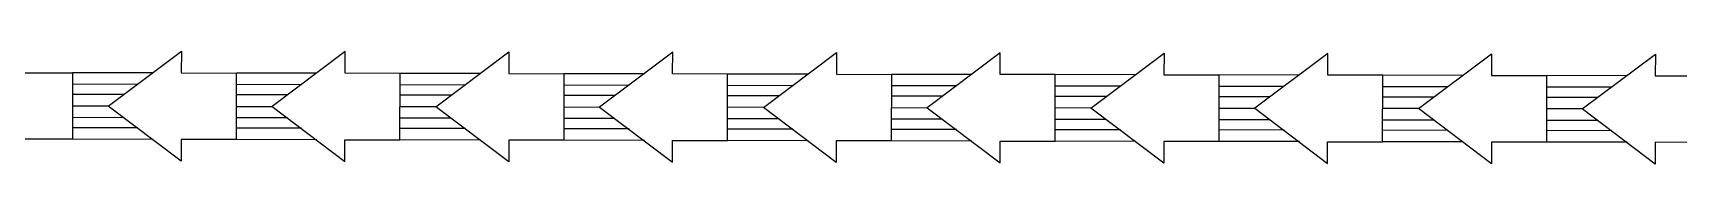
# Model space of a CAD drawing. Header units: metres. Extents: x -1164 to -1017, y 3 to 563.
# Drawn here: x -1033.93 to -1024.85, y 527.24 to 527.86 of the extents above; entities that cross this region are included whole.
import ezdxf

# ---------------------------------------------------------------- set-up
doc = ezdxf.new("R2010")
doc.units = ezdxf.units.M

# ---------------------------------------------------------------- blocks, each defined once
blk = doc.blocks.new('T2DPAA-T2D-C3S-SD-M2D-100020_250_dwg-40816774-DRG 2873021 - motorway level drainage')
at = {"color": 253, "lineweight": 25, "true_color": 0xa3a3a3}
for p, q in [((84.5791, -461.4923), (84.5074, -461.2204)), ((84.7015, -461.46), (84.6298, -461.1881)), ((84.7756, -461.5205), (84.6842, -461.1738)), ((84.8583, -461.5859), (84.7454, -461.1576)), ((84.5048, -461.6791), (84.3919, -461.2509)), ((84.5445, -461.5814), (84.453, -461.2347)), ((85.0051, -462.3907), (84.9137, -462.044)), ((85.0878, -462.4562), (84.9749, -462.0279)), ((84.7343, -462.5494), (84.6214, -462.1211)), ((84.774, -462.4517), (84.6826, -462.105)), ((84.8087, -462.3626), (84.7369, -462.0906)), ((84.931, -462.3303), (84.8593, -462.0584)), ((85.1605, -463.2005), (85.0888, -462.9286)), ((85.2346, -463.261), (85.1432, -462.9143)), ((85.3173, -463.3264), (85.2044, -462.8981)), ((84.9638, -463.4196), (84.8509, -462.9913)), ((85.0035, -463.3219), (84.9121, -462.9752)), ((85.0382, -463.2328), (84.9664, -462.9609)), ((85.5468, -464.1967), (85.4339, -463.7684)), ((85.1933, -464.2899), (85.0804, -463.8616)), ((85.233, -464.1922), (85.1416, -463.8455)), ((85.2677, -464.103), (85.1959, -463.8311)), ((85.39, -464.0708), (85.3183, -463.7988)), ((85.4641, -464.1312), (85.3727, -463.7845)), ((85.6195, -464.941), (85.5478, -464.6691)), ((85.6936, -465.0015), (85.6022, -464.6547)), ((85.7763, -465.0669), (85.6634, -464.6386)), ((85.4228, -465.1601), (85.3099, -464.7318)), ((85.4625, -465.0624), (85.3711, -464.7157)), ((85.4972, -464.9733), (85.4255, -464.7014)), ((85.692, -465.9327), (85.6006, -465.5859)), ((85.7267, -465.8435), (85.655, -465.5716)), ((85.849, -465.8113), (85.7773, -465.5393)), ((85.9231, -465.8717), (85.8317, -465.525)), ((86.0058, -465.9371), (85.8929, -465.5089)), ((85.6523, -466.0304), (85.5394, -465.6021)), ((86.1527, -466.7419), (86.0612, -466.3952)), ((86.2354, -466.8074), (86.1224, -466.3791)), ((85.8818, -466.9006), (85.7689, -466.4723)), ((85.9215, -466.8029), (85.8301, -466.4562)), ((85.9562, -466.7138), (85.8845, -466.4419)), ((86.0785, -466.6815), (86.0068, -466.4096)), ((86.1857, -467.584), (86.114, -467.3121)), ((86.3081, -467.5518), (86.2363, -467.2798)), ((86.3822, -467.6122), (86.2907, -467.2655)), ((86.4649, -467.6776), (86.3519, -467.2493)), ((86.1113, -467.7709), (85.9984, -467.3426)), ((86.151, -467.6732), (86.0596, -467.3264)), ((86.6944, -468.5479), (86.5814, -468.1196)), ((86.3409, -468.6411), (86.2279, -468.2128)), ((86.3805, -468.5434), (86.2891, -468.1967)), ((86.4152, -468.4543), (86.3435, -468.1823)), ((86.5376, -468.422), (86.4658, -468.1501)), ((86.6117, -468.4824), (86.5202, -468.1357)), ((86.7671, -469.2922), (86.6953, -469.0203)), ((86.8412, -469.3527), (86.7497, -469.006)), ((86.9239, -469.4181), (86.8109, -468.9898)), ((86.5704, -469.5114), (86.4574, -469.0831)), ((86.61, -469.4136), (86.5186, -469.0669)), ((86.6447, -469.3245), (86.573, -469.0526))]:
    blk.add_line(p, q, dxfattribs=at)
at = {"color": 253, "lineweight": 25, "true_color": 0xa3a3a3, "flags": 128}
for points in [[(84.3893, -460.5243), (84.7838, -460.8348), (84.6683, -460.8652), (84.7454, -461.1576), (84.3918, -461.2508), (84.3147, -460.9585), (84.1992, -460.9889), (84.3893, -460.5243), (84.3391, -460.334)], [(84.6188, -461.3946), (85.0133, -461.705), (84.8978, -461.7355), (84.9749, -462.0278), (84.6213, -462.121), (84.5443, -461.8287), (84.4287, -461.8592), (84.6188, -461.3946), (84.5686, -461.2042)], [(84.7981, -462.0745), (84.8483, -462.2648), (84.6582, -462.7294), (84.7738, -462.699), (84.8509, -462.9913), (85.2044, -462.898), (85.1273, -462.6057), (85.2428, -462.5752), (84.8483, -462.2648)], [(85.0778, -463.1351), (85.4723, -463.4455), (85.3568, -463.476), (85.4339, -463.7683), (85.0804, -463.8615), (85.0033, -463.5692), (84.8877, -463.5997), (85.0778, -463.1351), (85.0276, -462.9447)], [(85.2571, -463.815), (85.3073, -464.0053), (85.1172, -464.4699), (85.2328, -464.4394), (85.3099, -464.7318), (85.6634, -464.6385), (85.5863, -464.3462), (85.7018, -464.3157), (85.3073, -464.0053)], [(85.5368, -464.8756), (85.9314, -465.186), (85.8158, -465.2165), (85.8929, -465.5088), (85.5394, -465.602), (85.4623, -465.3097), (85.3467, -465.3402), (85.5368, -464.8756), (85.4866, -464.6852)], [(85.7161, -465.5555), (85.7663, -465.7458), (85.5762, -466.2104), (85.6918, -466.1799), (85.7689, -466.4723), (86.1224, -466.379), (86.0453, -466.0867), (86.1609, -466.0562), (85.7663, -465.7458)], [(85.9958, -466.6161), (86.3904, -466.9265), (86.2748, -466.957), (86.3519, -467.2493), (85.9984, -467.3425), (85.9213, -467.0502), (85.8057, -467.0807), (85.9958, -466.6161), (85.9456, -466.4257)], [(86.1752, -467.296), (86.2254, -467.4863), (86.0352, -467.9509), (86.1508, -467.9204), (86.2279, -468.2128), (86.5814, -468.1195), (86.5043, -467.8272), (86.6199, -467.7967), (86.2254, -467.4863)], [(86.4549, -468.3566), (86.8494, -468.667), (86.7338, -468.6974), (86.8109, -468.9898), (86.4574, -469.083), (86.3803, -468.7907), (86.2647, -468.8212), (86.4549, -468.3566), (86.4047, -468.1662)], [(86.6543, -469.8296), (86.6098, -469.6609), (86.4942, -469.6914), (86.6844, -469.2268), (86.6342, -469.0365)], [(86.6844, -469.2268), (87.0789, -469.5372), (86.9633, -469.5677), (87.0076, -469.7357)]]:
    blk.add_lwpolyline(points, dxfattribs=at)
blk = doc.blocks.new('T2DPAA-T2D-PWC-SD-M2D-100001_ProposedDrainage_rvt-2-DRG 2873021 - motorway level drainage')
at = {"color": 253, "lineweight": 25, "true_color": 0xa3a3a3, "rotation": 75.11694444444437}
blk.add_blockref('T2DPAA-T2D-C3S-SD-M2D-100020_250_dwg-40816774-DRG 2873021 - motorway level drainage', (-1569.5164, 564.2847), dxfattribs=at)

msp = doc.modelspace()

# ---------------------------------------------------------------- block references
at = {"lineweight": 5}
msp.add_blockref('T2DPAA-T2D-PWC-SD-M2D-100001_ProposedDrainage_rvt-2-DRG 2873021 - motorway level drainage', (68.3458246, 0), dxfattribs=at)

doc.saveas('drawing.dxf')
